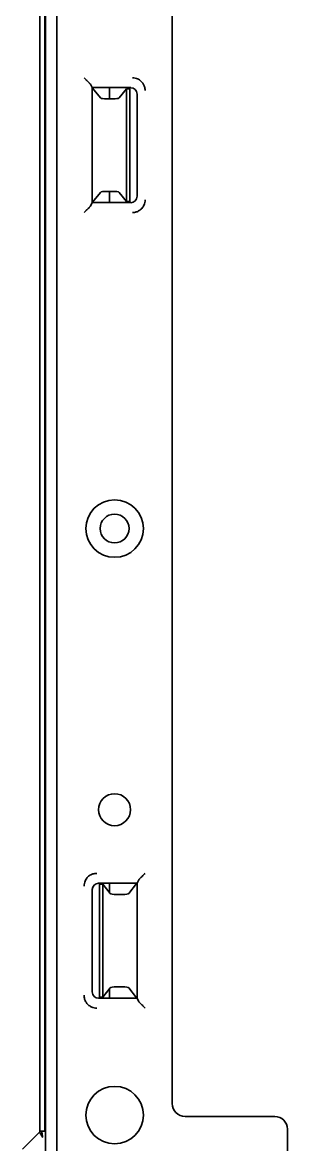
# Model space of a CAD drawing. Header units: millimetres. Extents: x -36 to 4467, y 2 to 3322.
# Drawn here: x 2489.7 to 2531.1, y 2758.6 to 2934.2 of the extents above; entities that cross this region are included whole.
import ezdxf

# ---------------------------------------------------------------- set-up
doc = ezdxf.new("R2010")
doc.units = ezdxf.units.MM
doc.layers.add('1', color=7, linetype='Continuous', true_color=0xffffff)

msp = doc.modelspace()

# ---------------------------------------------------------------- linework, layer by layer
at = {"layer": '1', "color": 7, "linetype": 'Continuous', "lineweight": 35}
for p, q in [((2492.37, 3180.24), (2492.37, 2760.59)), ((2493.17, 3180.24), (2493.17, 2760.74)), ((2495.07, 3178.04), (2495.07, 2652.04)), ((2493.27, 2546.38), (2493.27, 3159.24)), ((2513.07, 2765.04), (2513.07, 3065.04)), ((2500.57, 2924.04), (2500.3, 2924.58)), ((2500.57, 2924.04), (2500.57, 2906.04)), ((2500.57, 2924.04), (2506.58, 2924.04)), ((2501.86, 2922.43), (2500.63, 2923.97)), ((2503.27, 2922.27), (2503.27, 2924.04)), ((2503.78, 2922.27), (2502.85, 2922.27)), ((2505.92, 2923.86), (2504.77, 2922.43)), ((2506.43, 2923.86), (2505.92, 2923.86)), ((2505.92, 2923.86), (2505.92, 2906.21)), ((2506.43, 2906.29), (2506.43, 2923.79)), ((2507.57, 2923.04), (2507.57, 2907.04)), ((2501.86, 2907.65), (2500.63, 2906.11)), ((2503.78, 2907.8), (2502.85, 2907.8)), ((2503.27, 2906.04), (2503.27, 2907.8)), ((2505.92, 2906.21), (2504.77, 2907.65)), ((2500.57, 2906.04), (2500.3, 2905.49)), ((2506.58, 2906.04), (2500.57, 2906.04)), ((2506.43, 2906.21), (2505.92, 2906.21)), ((2501.56, 2799.54), (2507.57, 2799.54)), ((2501.71, 2781.79), (2501.71, 2799.29)), ((2501.72, 2799.36), (2502.23, 2799.36)), ((2502.23, 2799.36), (2503.37, 2797.93)), ((2502.23, 2781.71), (2502.23, 2799.36)), ((2503.27, 2798.05), (2503.27, 2799.54)), ((2506.29, 2797.93), (2507.51, 2799.47)), ((2507.57, 2799.54), (2507.84, 2800.08)), ((2507.57, 2781.54), (2507.57, 2799.54)), ((2500.57, 2782.54), (2500.57, 2798.54)), ((2504.36, 2797.77), (2505.3, 2797.77)), ((2501.72, 2781.71), (2502.23, 2781.71)), ((2502.23, 2781.71), (2503.37, 2783.15)), ((2503.27, 2781.54), (2503.27, 2783.03)), ((2504.36, 2783.3), (2505.3, 2783.3)), ((2506.29, 2783.15), (2507.51, 2781.61)), ((2507.57, 2781.54), (2501.56, 2781.54)), ((2507.57, 2781.54), (2507.84, 2780.99)), ((2529.07, 2763.04), (2515.07, 2763.04)), ((2492.38, 2760.6), (2490.42, 2758.63)), ((2492.75, 2760.75), (2493.27, 2760.74)), ((2531.07, 2729.04), (2531.07, 2761.04)), ((2489.69, 2757.9), (2490.42, 2758.63))]:
    msp.add_line(p, q, dxfattribs=at)
for centre, radius, start, end in [((2505.68, 2923.79), 0.75, 0, 19.4723), ((2505.68, 2906.29), 0.75, 340.5277, 0), ((2504.07, 2855.04), 4.5, 90, 270), ((2504.07, 2855.04), 4.5, 270, 90), ((2504.07, 2855.04), 2.25, 90, 270), ((2504.07, 2855.04), 2.25, 270, 90), ((2504.07, 2811.04), 2.5, 90, 270), ((2504.07, 2811.04), 2.5, 270, 90), ((2502.46, 2799.29), 0.75, 160.5277, 180), ((2502.46, 2781.79), 0.75, 180, 199.4723), ((2504.07, 2763.24), 4.5, 90, 270), ((2504.07, 2763.24), 4.5, 270, 90), ((2515.07, 2765.04), 2, 180, 270), ((2529.07, 2761.04), 2, 0, 90)]:
    msp.add_arc(centre, radius, start, end, dxfattribs=at)
for centre, major_axis, ratio, start_param, end_param in [((2499.28, 2924.57), (-1.03, 0), 0.173648, 3.227534, 3.313519), ((2506.57, 2923.02), (0.453, 0.913), 0.981173, 5.180581, 6.736243), ((2502.85, 2922.45), (1, 0), 0.176327, 3.281219, 4.712389), ((2503.78, 2922.45), (1, 0), 0.176327, 4.712389, 6.143559), ((2502.85, 2907.63), (1, 0), 0.176327, 1.570796, 3.001966), ((2503.78, 2907.63), (1, 0), 0.176327, 0.139626, 1.570796), ((2506.57, 2907.05), (-0.453, 0.913), 0.981173, 2.688535, 4.244197), ((2499.28, 2905.51), (1.03, 0), 0.173648, 6.111259, 6.197244), ((2501.58, 2798.52), (-0.453, 0.913), 0.981173, 5.830128, 7.385789), ((2508.87, 2800.07), (-1.03, 0), 0.173648, 6.111259, 6.197244), ((2504.36, 2797.95), (1, 0), 0.176327, 3.281219, 4.712389), ((2505.3, 2797.95), (1, 0), 0.176327, 4.712389, 6.143559), ((2501.58, 2782.55), (0.453, 0.913), 0.981173, 2.038989, 3.59465), ((2504.36, 2783.13), (1, 0), 0.176327, 1.570796, 3.001966), ((2505.3, 2783.13), (1, 0), 0.176327, 0.139626, 1.570796), ((2508.87, 2781.01), (1.03, 0), 0.173648, 3.227534, 3.313519)]:
    msp.add_ellipse(centre, major_axis=major_axis, ratio=ratio, start_param=start_param, end_param=end_param, dxfattribs=at)
for points, knots in [([(2500.29, 2924.6), (2500.29, 2924.6), (2500.28, 2924.61), (2500.27, 2924.62), (2500.25, 2924.64), (2500.23, 2924.66), (2500.2, 2924.69), (2500.16, 2924.73), (2500.08, 2924.81), (2499.96, 2924.93), (2499.81, 2925.07), (2499.68, 2925.21), (2499.56, 2925.33), (2499.44, 2925.45), (2499.35, 2925.53), (2499.31, 2925.58)], [0, 0, 0, 0, 0.033421, 0.067501, 0.102332, 0.138, 0.174583, 0.212157, 0.323796, 0.44808, 0.570732, 0.71217, 0.785824, 0.881767, 1, 1, 1, 1]), ([(2500.29, 2905.48), (2500.29, 2905.47), (2500.28, 2905.47), (2500.27, 2905.45), (2500.25, 2905.43), (2500.23, 2905.41), (2500.2, 2905.39), (2500.16, 2905.34), (2500.08, 2905.26), (2499.96, 2905.14), (2499.81, 2905), (2499.68, 2904.87), (2499.56, 2904.75), (2499.44, 2904.63), (2499.35, 2904.54), (2499.31, 2904.49)], [0, 0, 0, 0, 0.033421, 0.067501, 0.102332, 0.138, 0.174583, 0.212157, 0.323796, 0.44808, 0.570732, 0.71217, 0.785824, 0.881767, 1, 1, 1, 1]), ([(2507.85, 2800.1), (2507.86, 2800.1), (2507.86, 2800.11), (2507.88, 2800.12), (2507.9, 2800.14), (2507.92, 2800.16), (2507.94, 2800.19), (2507.99, 2800.23), (2508.07, 2800.31), (2508.19, 2800.43), (2508.33, 2800.57), (2508.46, 2800.71), (2508.59, 2800.83), (2508.7, 2800.95), (2508.79, 2801.03), (2508.84, 2801.08)], [0, 0, 0, 0, 0.033421, 0.067501, 0.102332, 0.138, 0.174583, 0.212157, 0.323796, 0.44808, 0.570732, 0.71217, 0.785824, 0.881767, 1, 1, 1, 1]), ([(2507.85, 2780.98), (2507.86, 2780.97), (2507.86, 2780.97), (2507.88, 2780.95), (2507.9, 2780.93), (2507.92, 2780.91), (2507.94, 2780.89), (2507.99, 2780.84), (2508.07, 2780.76), (2508.19, 2780.64), (2508.33, 2780.5), (2508.46, 2780.37), (2508.59, 2780.25), (2508.7, 2780.13), (2508.79, 2780.04), (2508.84, 2779.99)], [0, 0, 0, 0, 0.033421, 0.067501, 0.102332, 0.138, 0.174583, 0.212157, 0.323796, 0.44808, 0.570732, 0.71217, 0.785824, 0.881767, 1, 1, 1, 1]), ([(2492.38, 2760.6), (2492.4, 2760.61), (2492.42, 2760.63), (2492.46, 2760.66), (2492.49, 2760.68), (2492.52, 2760.7), (2492.56, 2760.71), (2492.6, 2760.73), (2492.65, 2760.74), (2492.69, 2760.74), (2492.73, 2760.74), (2492.74, 2760.74)], [0, 0, 0, 0, 0.126172, 0.239282, 0.339304, 0.426229, 0.500081, 0.643195, 0.75003, 0.893075, 1, 1, 1, 1]), ([(2492.74, 2760.74), (2492.74, 2760.75), (2492.74, 2760.75), (2492.75, 2760.75), (2492.75, 2760.75), (2492.75, 2760.75), (2492.75, 2760.75)], [0, 0, 0, 0, 0.500099, 0.600161, 0.750202, 1, 1, 1, 1])]:
    msp.add_open_spline(points, degree=3, knots=knots, dxfattribs=at)
for points, degree in [([(2506.86, 2925.58), (2507.01, 2925.58), (2507.29, 2925.55), (2507.66, 2925.43), (2507.96, 2925.26), (2508.2, 2925.06), (2508.39, 2924.86), (2508.54, 2924.65), (2508.66, 2924.42), (2508.76, 2924.18), (2508.82, 2923.9), (2508.84, 2923.69), (2508.84, 2923.58)], 3), ([(2508.84, 2906.49), (2508.84, 2906.34), (2508.81, 2906.06), (2508.69, 2905.69), (2508.52, 2905.39), (2508.33, 2905.14), (2508.13, 2904.95), (2507.92, 2904.8), (2507.7, 2904.67), (2507.45, 2904.58), (2507.18, 2904.51), (2506.97, 2904.49), (2506.86, 2904.49)], 3), ([(2499.31, 2799.08), (2499.31, 2799.23), (2499.34, 2799.51), (2499.46, 2799.88), (2499.62, 2800.19), (2499.81, 2800.43), (2500.01, 2800.63), (2500.22, 2800.78), (2500.45, 2800.9), (2500.69, 2801), (2500.96, 2801.06), (2501.17, 2801.08), (2501.28, 2801.08)], 3), ([(2501.28, 2779.99), (2501.13, 2779.99), (2500.85, 2780.03), (2500.48, 2780.15), (2500.18, 2780.32), (2499.94, 2780.51), (2499.75, 2780.72), (2499.6, 2780.93), (2499.48, 2781.15), (2499.39, 2781.4), (2499.32, 2781.67), (2499.31, 2781.88), (2499.31, 2781.99)], 3), ([(2492.84, 2759.74), (2492.82, 2759.77), (2492.78, 2759.83), (2492.74, 2759.91), (2492.69, 2759.98), (2492.64, 2760.06), (2492.6, 2760.13), (2492.56, 2760.2), (2492.52, 2760.27), (2492.49, 2760.33), (2492.46, 2760.39), (2492.43, 2760.44), (2492.41, 2760.48), (2492.4, 2760.52), (2492.39, 2760.55), (2492.38, 2760.57), (2492.38, 2760.59), (2492.38, 2760.6), (2492.38, 2760.6)], 3), ([(2492.46, 2760.66), (2492.41, 2760.62), (2492.4, 2760.51)], 2), ([(2492.84, 2759.74), (2492.83, 2759.78), (2492.82, 2759.84), (2492.8, 2759.93), (2492.79, 2760.03), (2492.77, 2760.11), (2492.76, 2760.2), (2492.75, 2760.28), (2492.74, 2760.36), (2492.73, 2760.43), (2492.73, 2760.49), (2492.72, 2760.55), (2492.72, 2760.6), (2492.72, 2760.65), (2492.72, 2760.68), (2492.73, 2760.71), (2492.73, 2760.73), (2492.74, 2760.74), (2492.74, 2760.74)], 3)]:
    msp.add_open_spline(points, degree=degree, dxfattribs=at)

doc.saveas('drawing.dxf')
